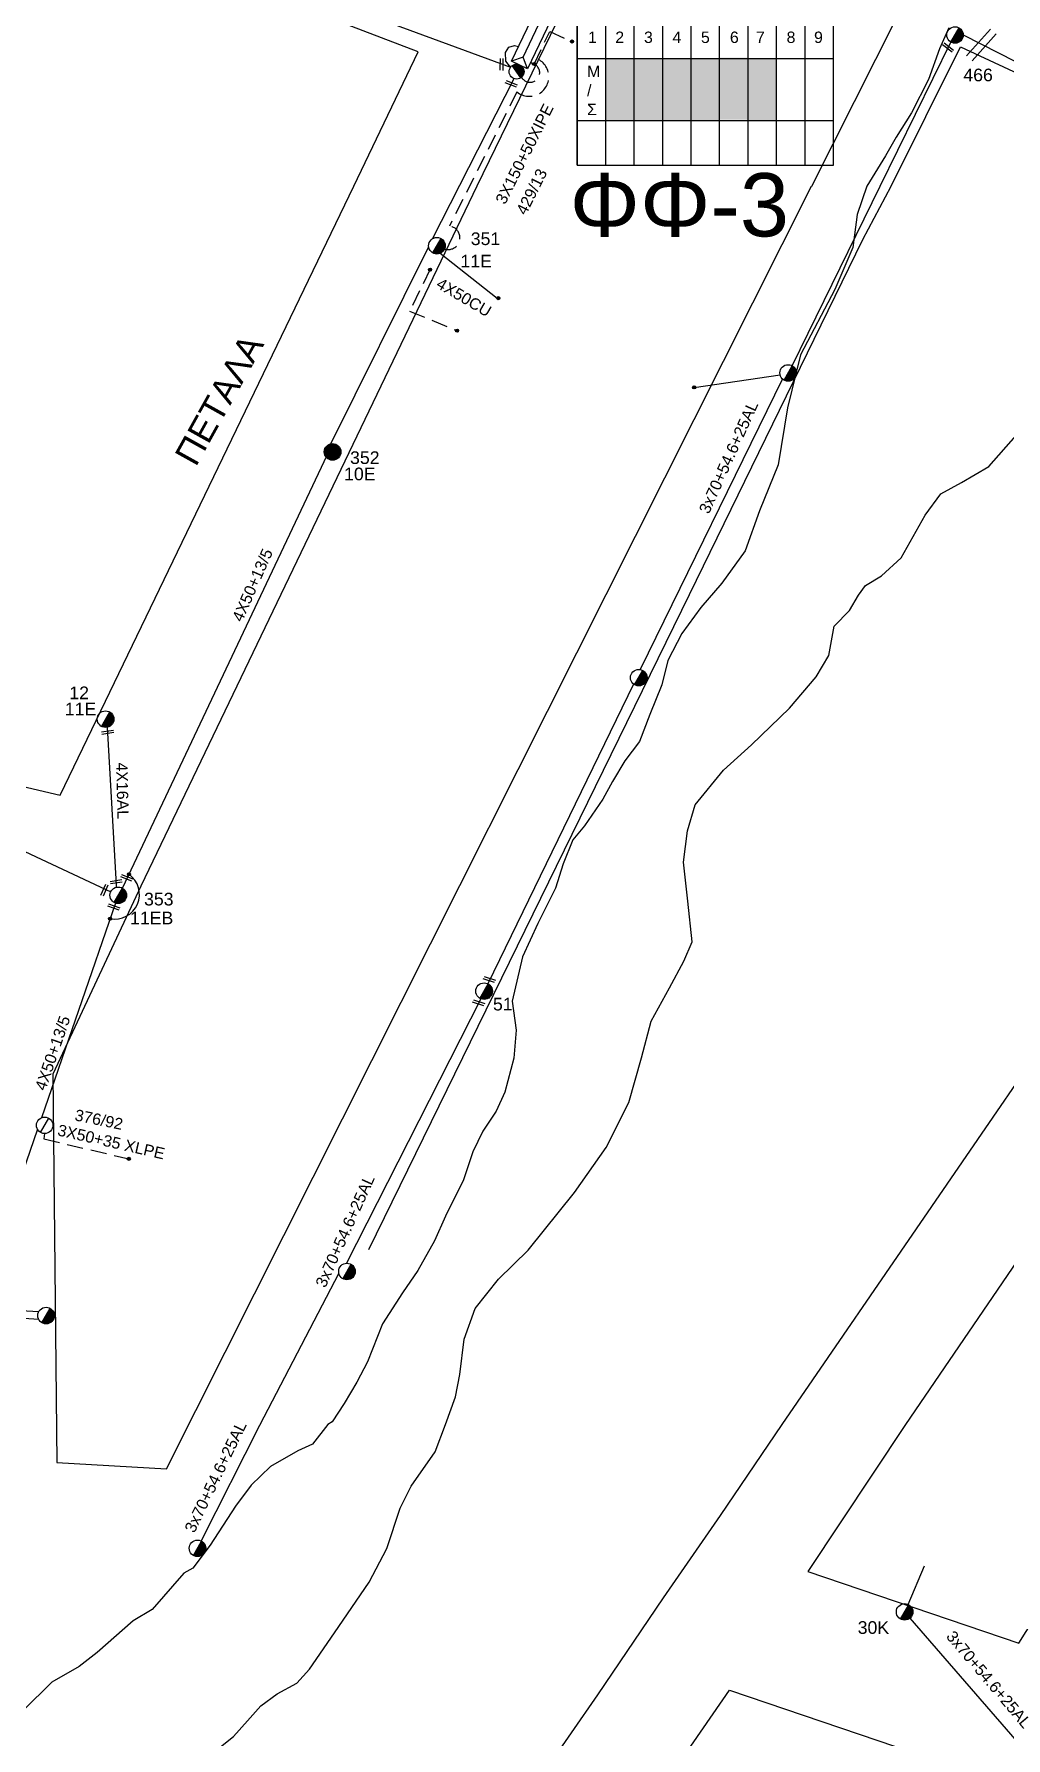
# Model space of a CAD drawing. Header units: millimetres. Extents: x 766 to 1726, y 225 to 629.
# Drawn here: x 989.5 to 1066.3, y 399.6 to 534.2 of the extents above; entities that cross this region are included whole.
import ezdxf
from ezdxf.enums import TextEntityAlignment as Align

# ---------------------------------------------------------------- set-up
doc = ezdxf.new("R2010")
doc.units = ezdxf.units.MM
doc.linetypes.add('DASHED', pattern=[19.05, 12.7, -6.35])
for name, color, linetype in [('Άγνωστα', 7, 'Continuous'), ('Ασφαλειοκιβώτια Χ.Τ 6 αναχωρήσεων', 7, 'Continuous'), ('Ασφαλειοκιβώτια Χ.Τ 9 αναχωρήσεων', 7, 'Continuous'), ('Γέφυρες Εναέριου Δικτύου', 7, 'Continuous'), ('Γυμνά εναέρια ΧΤ (3Φ)   4x16AL', 7, 'Continuous'), ('Γυμνά εναέρια ΧΤ (3Φ)   4x50AL', 7, 'Continuous'), ('Επιγραφές - Σχήματα', 7, 'Continuous'), ('Καλώδια ΧΤ   2x6AL', 7, 'DASHED'), ('Καλώδια ΧΤ   3x150AL+50XLPE', 7, 'DASHED'), ('Καλώδια ΧΤ   3x48+38CU', 7, 'DASHED'), ('Καλώδια ΧΤ   4x50CU', 7, 'DASHED'), ('Καλώδια ΧΤ   4x6AL', 7, 'DASHED'), ('Μηχανική τομή', 7, 'Continuous'), ('Στύλος Ξύλινος', 7, 'Continuous'), ('Στύλος Ξύλινος @ 1', 7, 'Continuous'), ('Στύλος ΦΜ', 7, 'Continuous'), ('Στύλος ΦΜ @ 1', 7, 'Continuous'), ('Συνδέσεις', 7, 'Continuous'), ('Συνεστραμμένα ΧΤ   3x70+54.6+25 AL', 7, 'SYN_LINE'), ('Τομή', 7, 'Continuous'), ('Υποσταθμός εναέριος 2 στύλων', 7, 'Continuous'), ('Υποσταθμός πόλεως', 7, 'Continuous'), ('Υπόβαθρο ΔΕΗ', 7, 'Continuous')]:
    doc.layers.add(name, color=color, linetype=linetype)
doc.styles.get("Standard").update_dxf_attribs({"font": 'arial.ttf'})
doc.linetypes.add('SYN_LINE', pattern='A,0.5,-0.0001,["/\\/\\/\\/",Standard,S=0.1,R=0,X=0,Y=-0.05],-0.25', length=0.7501)

# ---------------------------------------------------------------- blocks, each defined once
blk = doc.blocks.new('ΥΠΑΡΧΩΝ ΤΣΙΜΕΝΤΕΝΙΟΣ ΣΤΥΛΟΣ')
at = {"layer": 'Στύλος ΦΜ'}
blk.add_hatch(color=256, dxfattribs=at).paths.add_polyline_path([(-1.29, -2.28, 0.574793), (2.62, 0, 0.268822), (1.3, 2.27)])
blk.add_line((-1.29, -2.28), (1.3, 2.27), dxfattribs=at)
blk.add_circle((0, 0), 2.62, dxfattribs=at)
at = {"layer": 'Στύλος ΦΜ', "flags": 4}
for tag, p in [('ΑΡΙΘΜΟΣ', (-4.68, 8.05)), ('ΤΥΠΟΣ', (-4.91, 3.03))]:
    blk.add_attdef(tag, p, '', height=4, dxfattribs=at)
blk = doc.blocks.new('ΥΠΟΣΤΑΘΜΟΣ ΕΝΑΕΡΙΟΣ ΕΠΙ 2 ΣΤΥΛΩΝ')
at = {"layer": 'Υποσταθμός εναέριος 2 στύλων', "linetype": 'Continuous'}
for points in [[(-11.97, -2.11, 0.574793), (-8.45, -0.07, 0.268822), (-9.64, 1.98)], [(9.68, -2.15, 0.574793), (13.19, -0.1, 0.268822), (12.01, 1.95)]]:
    blk.add_hatch(color=256, dxfattribs=at).paths.add_polyline_path(points)
for p, q in [((-11.97, -2.11), (-9.64, 1.98)), ((9.68, -2.15), (12.01, 1.95))]:
    blk.add_line(p, q, dxfattribs=at)
for centre in [(-10.81, -0.07), (10.84, -0.1)]:
    blk.add_circle(centre, 2.36, dxfattribs=at)
at = {"layer": 'Υποσταθμός πόλεως', "linetype": 'Continuous', "ltscale": 40}
blk.add_lwpolyline([(-8.57, 2.82), (8.57, 2.82), (8.57, -2.82), (-8.57, -2.82)], close=True, dxfattribs=at)
for points in [[(-5.75, 0), (-8.57, 2.82)], [(-8.57, -2.82), (-5.75, 0)], [(-5.75, 0), (5.75, 0)], [(5.75, 0), (8.57, 2.82)], [(8.57, -2.82), (5.75, 0)]]:
    blk.add_lwpolyline(points, dxfattribs=at)
at = {"layer": 'Υποσταθμός εναέριος 2 στύλων', "ltscale": 40, "flags": 1}
for tag, p in [('ΜΕΤΑΣΧΗΜΑΤΙΣΜΟΣ', (14.09, 2.51)), ('ΙΣΧΥΣ', (14.07, -0.28)), ('ΑΡΙΘΜΟΣ', (14.19, -3))]:
    blk.add_attdef(tag, p, '', height=1.8, dxfattribs=at)
blk = doc.blocks.new('_ΣΥΝΔΕΣΗ')
at = {"layer": 'Συνδέσεις', "linetype": 'SYN_LINE', "ltscale": 40}
blk.add_hatch(color=256, dxfattribs=at).paths.add_polyline_path([(0.5, -0.01, 1), (-0.5, -0.01, 1)])
at = {"layer": 'Συνδέσεις'}
blk.add_circle((0, -0.01), 0.5, dxfattribs=at)
blk = doc.blocks.new('ΤΟΜΗ')
at = {"layer": 'Τομή', "ltscale": 40}
for p, q in [((-5.68, 0), (5.68, 0)), ((5.68, -2.33), (-5.68, -2.33))]:
    blk.add_line(p, q, dxfattribs=at)
blk = doc.blocks.new('ΜΗΧΑΝΙΚΗ ΤΟΜΗ')
at = {"layer": 'Μηχανική τομή', "ltscale": 40}
for p, q in [((-1.89, 0.78), (1.89, 0.78)), ((1.89, 0), (-1.89, 0))]:
    blk.add_line(p, q, dxfattribs=at)
blk = doc.blocks.new('ΥΠΑΡΧΩΝ ΞΥΛΙΝΟΣ ΣΤΥΛΟΣ')
at = {"layer": 'Στύλος Ξύλινος'}
h = blk.add_hatch(color=256, dxfattribs=at)
h.paths.add_polyline_path([(-2.62, 0, 0.270008), (-1.29, -2.28), (1.3, 2.27, 0.576266)])
h.paths.add_polyline_path([(-1.29, -2.28, 0.574793), (2.62, 0, 0.268822), (1.3, 2.27)])
blk.add_line((-1.29, -2.28), (1.3, 2.27), dxfattribs=at)
blk.add_circle((0, 0), 2.62, dxfattribs=at)
at = {"layer": 'Στύλος Ξύλινος', "flags": 4}
for tag, p in [('ΑΡΙΘΜΟΣ', (-4.91, 8.6)), ('ΤΥΠΟΣ', (-4.85, 3.39))]:
    blk.add_attdef(tag, p, '', height=4, dxfattribs=at)
blk = doc.blocks.new('ΠΡΟΒΛΕΠΟΜΕΝΟΣ ΤΣΙΜΕΝΤΕΝΙΟΣ ΣΤΥΛΟΣ')
at = {"layer": 'Στύλος ΦΜ', "color": 7}
blk.add_line((-1.29, -2.28), (1.3, 2.27), dxfattribs=at)
blk.add_circle((0, 0), 2.62, dxfattribs=at)
at = {"layer": 'Στύλος ΦΜ', "flags": 4}
for tag, p in [('ΑΡΙΘΜΟΣ', (-3.98, 8.33)), ('ΤΥΠΟΣ', (-4.12, 3.18))]:
    blk.add_attdef(tag, p, '', height=4, dxfattribs=at)
blk = doc.blocks.new('ΑΣΦΑΛΕΙΟΚΙΒΩΤΙΟ ΥΠΟΣΤΑΘΜΟΥ 9A ΑΝΑΧΩΡΗΣΕΩΝ')
at = {"layer": 'Ασφαλειοκιβώτια Χ.Τ 9 αναχωρήσεων', "ltscale": 40}
for p, q in [((0, 0), (0, 11.95)), ((2.25, 0), (2.25, 11.95)), ((4.5, 0), (4.5, 11.95)), ((6.75, 0), (6.75, 11.95)), ((9, 0), (9, 11.95)), ((11.25, 0), (11.25, 11.95)), ((13.5, 0), (13.5, 11.95)), ((15.75, 0), (15.75, 11.95)), ((18, 0), (18, 11.95)), ((0, 8.43), (20.25, 8.43)), ((0, 3.52), (20.25, 3.52))]:
    blk.add_line(p, q, dxfattribs=at)
at = {"layer": 'Ασφαλειοκιβώτια Χ.Τ 9 αναχωρήσεων'}
blk.add_lwpolyline([(20.25, 0), (20.25, 11.95), (0, 11.95), (0, 0)], close=True, dxfattribs=at)
for s, p in [('1', (0.85, 9.66)), ('2', (3, 9.66)), ('3', (5.27, 9.66)), ('4', (7.52, 9.66)), ('5', (9.77, 9.66)), ('6', (12.06, 9.66)), ('7', (14.12, 9.66)), ('8', (16.54, 9.66)), ('9', (18.71, 9.66))]:
    blk.add_text(s, height=0.9, dxfattribs=at).set_placement(p)
at = {"layer": 'Ασφαλειοκιβώτια Χ.Τ 9 αναχωρήσεων', "ltscale": 40}
for tag, height, p in [('ΟΝΟΜΑ', 1.25, (9.4, 14.06)), ('ΚΕΙΜΕΝΟ 1', 0.5, (1.19, 1.43)), ('ΚΕΙΜΕΝΟ 2', 0.5, (3.37, 1.43)), ('ΚΕΙΜΕΝΟ 3', 0.5, (5.67, 1.43)), ('ΚΕΙΜΕΝΟ 4', 0.5, (7.91, 1.43)), ('ΚΕΙΜΕΝΟ 5', 0.5, (10.12, 1.43)), ('ΚΕΙΜΕΝΟ 6', 0.5, (12.35, 1.43)), ('ΚΕΙΜΕΝΟ 7', 0.5, (14.62, 1.43)), ('ΚΕΙΜΕΝΟ 8', 0.5, (16.8, 1.43)), ('ΚΕΙΜΕΝΟ 9', 0.5, (19.09, 1.43)), ('ΣΧ', 0.5, (9.15, -0.43))]:
    blk.add_attdef(tag, text='', height=height, dxfattribs=at).set_placement(p, align=Align.MIDDLE_CENTER)

msp = doc.modelspace()

# ---------------------------------------------------------------- hatches: boundary and pattern name
at = {"layer": 'Ασφαλειοκιβώτια Χ.Τ 9 αναχωρήσεων'}
for color, points in [(6, [(1036.943, 532.324), (1034.693, 532.324), (1034.693, 527.411), (1036.943, 527.411)]), (30, [(1039.185, 532.32), (1036.935, 532.32), (1036.935, 527.406), (1039.185, 527.406)]), (85, [(1041.433, 532.305), (1039.183, 532.305), (1039.183, 527.392), (1041.433, 527.392)]), (5, [(1043.681, 532.32), (1041.431, 532.32), (1041.431, 527.406), (1043.681, 527.406)]), (27, [(1045.921, 532.388), (1043.671, 532.388), (1043.671, 527.474), (1045.921, 527.474)]), (2, [(1048.193, 532.328), (1045.943, 532.328), (1045.943, 527.415), (1048.193, 527.415)])]:
    msp.add_hatch(color=color, dxfattribs=at).paths.add_polyline_path(points)

# ---------------------------------------------------------------- linework, layer by layer
at = {"layer": 'Άγνωστα', "color": 7, "linetype": 'DASHED', "ltscale": 0.1}
msp.add_lwpolyline([(1020.801, 515.648), (1019.176, 512.336), (1022.925, 510.801)], dxfattribs=at)
at = {"layer": 'Άγνωστα', "color": 5, "linetype": 'SYN_LINE', "ltscale": 5}
msp.add_lwpolyline([(1041.663, 506.311), (1048.458, 507.302)], dxfattribs=at)
at = {"layer": 'Άγνωστα', "color": 85, "ltscale": 2}
msp.add_lwpolyline([(970.939, 477.977), (995.556, 466.439)], dxfattribs=at)
at = {"layer": 'Άγνωστα', "color": 85, "linetype": 'DASHED', "ltscale": 0.1}
msp.add_lwpolyline([(990.33, 447.322), (990.265, 446.907), (996.98, 445.33)], dxfattribs=at)
at = {"layer": 'Γέφυρες Εναέριου Δικτύου', "ltscale": 2}
msp.add_lwpolyline([(995.494, 464.314, 0.8117913), (996.99, 467.821, -6.3067199)], format="xyb", dxfattribs=at)
at = {"layer": 'Γυμνά εναέρια ΧΤ (3Φ)   4x16AL', "color": 85, "ltscale": 2}
msp.add_lwpolyline([(996.002, 466.799), (996.012, 466.975), (995.285, 479.448)], dxfattribs=at)
at = {"layer": 'Γυμνά εναέρια ΧΤ (3Φ)   4x50AL', "color": 30}
msp.add_lwpolyline([(1001.692, 541.006), (1027.16, 531.636), (1026.776, 532.095), (1026.751, 532.792), (1027.006, 533.219), (1027.465, 533.327), (1027.779, 533.261)], dxfattribs=at)
at = {"layer": 'Γυμνά εναέρια ΧΤ (3Φ)   4x50AL', "color": 85, "linetype": 'DASHED', "ltscale": 0.1}
msp.add_lwpolyline([(1030.244, 534.447), (1032.003, 533.657)], dxfattribs=at)
at = {"layer": 'Γυμνά εναέρια ΧΤ (3Φ)   4x50AL', "color": 30, "ltscale": 2}
msp.add_lwpolyline([(1062.936, 534.169), (1085.059, 522.909)], dxfattribs=at)
at = {"layer": 'Γυμνά εναέρια ΧΤ (3Φ)   4x50AL', "color": 85, "ltscale": 2}
for points in [[(1020.983, 518.06), (1027.426, 530.721)], [(1012.929, 501.794), (1020.683, 517.456)], [(996.474, 466.729), (1012.651, 500.963)], [(995.92, 465.548), (990.072, 448.578)], [(989.756, 447.661), (984.971, 433.774)]]:
    msp.add_lwpolyline(points, dxfattribs=at)
at = {"layer": 'Καλώδια ΧΤ   2x6AL', "color": 85, "linetype": 'SYN_LINE', "ltscale": 10}
msp.add_lwpolyline([(985.071, 433.53), (989.865, 433.249)], dxfattribs=at)
at = {"layer": 'Καλώδια ΧΤ   3x150AL+50XLPE', "color": 85, "ltscale": 0.1}
msp.add_lwpolyline([(1029.014, 531.873), (1030.244, 534.447)], dxfattribs=at)
at = {"layer": 'Καλώδια ΧΤ   3x150AL+50XLPE', "color": 2, "ltscale": 0.1}
msp.add_lwpolyline([(1028.916, 532.394, -1.2806946), (1027.659, 529.664), (1022.318, 519.06, -1.2885474), (1021.701, 517.372)], format="xyb", dxfattribs=at)
at = {"layer": 'Καλώδια ΧΤ   3x150AL+50XLPE', "color": 85, "ltscale": 0.1}
msp.add_arc((1028.697, 531.185), 0.758, 205.44834, 90.51442, dxfattribs=at)
at = {"layer": 'Καλώδια ΧΤ   4x50CU', "color": 2, "linetype": 'SYN_LINE', "ltscale": 5}
msp.add_line((1021.596, 516.928), (1026.083, 513.357), dxfattribs=at)
at = {"layer": 'Καλώδια ΧΤ   4x6AL', "color": 85, "linetype": 'SYN_LINE', "ltscale": 10}
msp.add_lwpolyline([(984.929, 432.989), (989.855, 432.648)], dxfattribs=at)
at = {"layer": 'Συνεστραμμένα ΧΤ   3x70+54.6+25 AL', "color": 5, "ltscale": 10}
for points in [[(1049.42, 508.019), (1056.354, 522.211), (1061.958, 533.6)], [(1048.644, 506.977), (1037.398, 484.01)], [(1036.876, 482.854), (1025.346, 459.174)], [(1024.813, 457.979), (1014.147, 437.032)]]:
    msp.add_lwpolyline(points, dxfattribs=at)
at = {"layer": 'Συνεστραμμένα ΧΤ   3x70+54.6+25 AL', "color": 173, "ltscale": 10}
for points in [[(1013.58, 436.3), (1007.311, 424.247), (1002.702, 415.122)], [(1070.341, 395.647), (1058.729, 409.02)]]:
    msp.add_lwpolyline(points, dxfattribs=at)
at = {"layer": 'Συνεστραμμένα ΧΤ   3x70+54.6+25 AL', "color": 173, "ltscale": 3}
msp.add_lwpolyline([(1058.583, 410.104), (1059.866, 413.154)], dxfattribs=at)
at = {"layer": 'Υπόβαθρο ΔΕΗ'}
for points in [[(978.966, 522.211), (972.226, 492.281), (970.685, 478.974), (991.552, 474.066), (1014.774, 522.211), (1019.856, 532.849), (1003.358, 539.172), (984.81, 546.225), (978.986, 522.211)], [(1050.959, 522.211), (1057.712, 535.597), (1045.677, 541.223), (1036.012, 545.893), (1032.674, 539.095), (1024.491, 522.211), (997.943, 466.886), (990.963, 452.033), (991.279, 421.32), (999.969, 420.833), (1050.926, 522.211)], [(1015.96, 438.151), (1041.283, 489.931), (1055.007, 517.991), (1057.229, 522.211), (1062.717, 533.238), (1070.293, 529.695)], [(1085.68, 521.809), (1107.748, 510.499), (1048.597, 424.322), (1043.719, 417.142), (1039.202, 410.622), (1034.015, 402.946), (1027.769, 393.957), (1020.439, 383.191), (1013.134, 372.545), (1003.931, 359.163), (998.885, 351.464)], [(1058.364, 424.322), (1050.64, 412.696), (1067.321, 407.051), (1070.804, 412.578), (1074.482, 418.168), (1078.419, 424.322), (1112.822, 476.578), (1098.19, 482.728), (1058.364, 424.322)]]:
    msp.add_lwpolyline(points, dxfattribs=at)
at = {"layer": 'Υπόβαθρο ΔΕΗ', "linetype": 'Continuous', "ltscale": 2}
for points in [[(1061.786, 534.747), (1061.065, 533.075), (1060.175, 530.65), (1058.837, 528.028), (1057.633, 526.096), (1056.777, 524.61), (1055.321, 522.211), (1054.536, 519.973), (1054.207, 517.366), (1052.77, 514.046), (1050.076, 508.875), (1049.039, 504.708), (1048.299, 500.177), (1046.829, 496.562), (1045.698, 493.399), (1043.851, 490.838), (1042.192, 488.918), (1040.699, 486.861), (1039.584, 484.726), (1039.119, 482.795), (1038.153, 480.456), (1037.332, 478.325), (1036.18, 476.784), (1035.214, 475.169), (1034.452, 473.758), (1033, 471.665), (1032.071, 470.552), (1031.309, 468.639), (1030.696, 466.727), (1029.298, 463.93), (1028.09, 461.294), (1027.29, 457.792), (1027.606, 455.509), (1027.401, 453.281), (1026.711, 450.588), (1026.005, 449.103), (1024.965, 447.506), (1024.166, 445.891), (1023.422, 443.663), (1022.006, 440.789), (1021.151, 438.84), (1019.832, 436.501), (1018.602, 434.725), (1017.023, 432.275), (1015.833, 429.286), (1015.011, 427.677), (1014.008, 425.988), (1013.06, 424.54), (1012.707, 424.322), (1011.491, 422.784), (1010.348, 422.236), (1008.191, 420.997), (1006.66, 419.535), (1005.402, 417.867), (1003.408, 414.775), (1002.035, 412.961), (1001.331, 412.582), (998.83, 409.691), (997.319, 408.809), (994.489, 406.296), (993.061, 405.204), (990.887, 403.951), (988.642, 401.722)], [(1002.803, 397.716), (1005.249, 399.658), (1006.374, 400.899), (1007.403, 402.087), (1008.706, 403.046), (1010.268, 403.876), (1011.274, 404.995), (1013.242, 407.857), (1015.989, 411.865), (1017.384, 414.515), (1018.438, 417.723), (1019.306, 419.459), (1021.185, 422.167), (1022.017, 424.322), (1022.801, 426.518), (1023.14, 428.287), (1023.488, 431.066), (1024.344, 433.497), (1026.189, 435.822), (1028.548, 438.114), (1032.212, 442.657), (1034.7, 446.237), (1036.498, 449.787), (1037.514, 453.315), (1038.263, 456.2), (1039.707, 458.846), (1040.856, 460.951), (1041.503, 462.474), (1041.156, 465.707), (1040.824, 468.789), (1040.824, 468.789), (1041.13, 471.257), (1041.745, 473.314), (1043.992, 476.04), (1046.185, 478.044), (1049.189, 480.952), (1051.302, 483.437), (1052.318, 485.121), (1052.318, 485.121), (1052.72, 487.445), (1053.95, 488.674), (1054.665, 489.897), (1055.214, 490.662), (1055.214, 490.662), (1056.461, 491.41), (1056.461, 491.41), (1058.024, 492.839), (1059.909, 496.223), (1061.157, 497.901), (1062.803, 498.798), (1062.803, 498.798), (1064.949, 500.061), (1067.102, 502.513)]]:
    msp.add_lwpolyline(points, dxfattribs=at)
at = {"layer": 'Υπόβαθρο ΔΕΗ'}
msp.add_lwpolyline([(1009.467, 322.579), (993.509, 328.95), (993.554, 329.223), (1007.032, 348.89), (1014.979, 360.5), (1023.909, 373.557), (1032.94, 386.646), (1044.468, 403.313), (1060.519, 397.865), (1060.566, 397.608), (1051.626, 384.45), (1039.936, 367.193), (1021.959, 340.902), (1009.467, 322.579)], close=True, dxfattribs=at)

# ---------------------------------------------------------------- block references
at = {"layer": 'Ασφαλειοκιβώτια Χ.Τ 9 αναχωρήσεων'}
msp.add_blockref('ΑΣΦΑΛΕΙΟΚΙΒΩΤΙΟ ΥΠΟΣΤΑΘΜΟΥ 9A ΑΝΑΧΩΡΗΣΕΩΝ', (1032.429, 523.879), dxfattribs=at)
at = {"layer": 'Μηχανική τομή'}
for p, xscale, yscale, zscale, rotation in [((1061.788, 533.253), 0.249999999999806, 0.249999999999806, 0.249999999999806, 143.0811714680094), ((1026.546, 531.847), 0.2500000000000042, 0.2500000000000042, 0.2500000000000042, 89.0940740145757), ((1027.247, 530.397), 0.249999999999986, 0.249999999999986, 0.249999999999986, 157.5733382784553), ((995.298, 479.15), 0.2499999999999896, 0.2499999999999896, 0.2499999999999896, 188.8023626664585), ((995.965, 467.326), 0.2499999999999896, 0.2499999999999896, 0.2499999999999896, 188.8023626664585), ((996.853, 467.632), 0.250000000000009, 0.250000000000009, 0.250000000000009, 160.0676464094263), ((994.967, 466.614), 0.250000000000017, 0.250000000000017, 0.250000000000017, 246.815010486939), ((995.829, 465.333), 0.250000000000009, 0.250000000000009, 0.250000000000009, 160.0676464094263), ((1025.507, 459.605), 0.2500000000000088, 0.2500000000000088, 0.2500000000000088, 161.8128511471057), ((1024.66, 457.753), 0.2500000000000088, 0.2500000000000088, 0.2500000000000088, 161.8128511471057)]:
    msp.add_blockref('ΜΗΧΑΝΙΚΗ ΤΟΜΗ', p, dxfattribs=dict(at, xscale=xscale, yscale=yscale, zscale=zscale, rotation=rotation))
at = {"layer": 'Στύλος Ξύλινος @ 1', "ltscale": 40}
ref = msp.add_blockref('ΥΠΑΡΧΩΝ ΞΥΛΙΝΟΣ ΣΤΥΛΟΣ', (1013.088, 501.213), dxfattribs=dict(at, xscale=0.25, yscale=0.25, zscale=0.25))
ref.add_attrib('ΤΥΠΟΣ', '352', (1014.468, 500.256), dxfattribs={"layer": 'Στύλος Ξύλινος', "height": 1, "flags": 4})
ref.add_attrib('ΑΡΙΘΜΟΣ', '10E', (1013.997, 498.97), dxfattribs={"layer": 'Στύλος Ξύλινος', "height": 1, "flags": 4})
at = {"layer": 'Στύλος ΦΜ @ 1', "ltscale": 40}
ref = msp.add_blockref('ΥΠΑΡΧΩΝ ΤΣΙΜΕΝΤΕΝΙΟΣ ΣΤΥΛΟΣ', (1062.281, 534.169), dxfattribs=dict(at, xscale=0.25, yscale=0.25, zscale=0.25))
ref.add_attrib('ΤΥΠΟΣ', '466', (1062.939, 530.508), dxfattribs={"layer": 'Στύλος ΦΜ', "height": 1, "flags": 4})
ref = msp.add_blockref('ΥΠΑΡΧΩΝ ΤΣΙΜΕΝΤΕΝΙΟΣ ΣΤΥΛΟΣ', (1021.335, 517.509), dxfattribs=dict(at, xscale=0.25, yscale=0.25, zscale=0.25))
ref.add_attrib('ΤΥΠΟΣ', '11E', (1023.191, 515.791), dxfattribs={"layer": 'Στύλος ΦΜ', "height": 1, "flags": 4})
ref.add_attrib('ΑΡΙΘΜΟΣ', '351', (1024.008, 517.561), dxfattribs={"layer": 'Στύλος ΦΜ', "height": 1, "flags": 4})
at = {"layer": 'Στύλος ΦΜ @ 1', "ltscale": 40, "xscale": 0.25, "yscale": 0.25, "zscale": 0.25}
for name, p in [('ΥΠΑΡΧΩΝ ΤΣΙΜΕΝΤΕΝΙΟΣ ΣΤΥΛΟΣ', (1049.095, 507.452)), ('ΥΠΑΡΧΩΝ ΤΣΙΜΕΝΤΕΝΙΟΣ ΣΤΥΛΟΣ', (1037.284, 483.365)), ('ΠΡΟΒΛΕΠΟΜΕΝΟΣ ΤΣΙΜΕΝΤΕΝΙΟΣ ΣΤΥΛΟΣ', (990.33, 447.977)), ('ΥΠΑΡΧΩΝ ΤΣΙΜΕΝΤΕΝΙΟΣ ΣΤΥΛΟΣ', (1014.223, 436.422)), ('ΥΠΑΡΧΩΝ ΤΣΙΜΕΝΤΕΝΙΟΣ ΣΤΥΛΟΣ', (990.441, 432.939)), ('ΥΠΑΡΧΩΝ ΤΣΙΜΕΝΤΕΝΙΟΣ ΣΤΥΛΟΣ', (1002.406, 414.539))]:
    msp.add_blockref(name, p, dxfattribs=at)
at = {"layer": 'Στύλος ΦΜ @ 1', "ltscale": 40}
ref = msp.add_blockref('ΥΠΑΡΧΩΝ ΤΣΙΜΕΝΤΕΝΙΟΣ ΣΤΥΛΟΣ', (995.143, 480.087), dxfattribs=dict(at, xscale=0.25, yscale=0.25, zscale=0.25))
ref.add_attrib('ΤΥΠΟΣ', '11E', (991.923, 480.386), dxfattribs={"layer": 'Στύλος ΦΜ', "height": 1, "flags": 4})
ref.add_attrib('ΑΡΙΘΜΟΣ', '12', (992.279, 481.665), dxfattribs={"layer": 'Στύλος ΦΜ', "height": 1, "flags": 4})
ref = msp.add_blockref('ΥΠΑΡΧΩΝ ΤΣΙΜΕΝΤΕΝΙΟΣ ΣΤΥΛΟΣ', (996.148, 466.161), dxfattribs=dict(at, xscale=0.25, yscale=0.25, zscale=0.25))
ref.add_attrib('ΤΥΠΟΣ', '11EB', (997.078, 463.866), dxfattribs={"layer": 'Στύλος ΦΜ', "height": 1, "flags": 4})
ref.add_attrib('ΑΡΙΘΜΟΣ', '353', (998.186, 465.359), dxfattribs={"layer": 'Στύλος ΦΜ', "height": 1, "flags": 4})
ref = msp.add_blockref('ΥΠΑΡΧΩΝ ΤΣΙΜΕΝΤΕΝΙΟΣ ΣΤΥΛΟΣ', (1025.059, 458.585), dxfattribs=dict(at, xscale=0.25, yscale=0.25, zscale=0.25))
ref.add_attrib('ΤΥΠΟΣ', '51', (1025.763, 457.058), dxfattribs={"layer": 'Στύλος ΦΜ', "height": 1, "flags": 4})
ref = msp.add_blockref('ΥΠΑΡΧΩΝ ΤΣΙΜΕΝΤΕΝΙΟΣ ΣΤΥΛΟΣ', (1058.299, 409.514), dxfattribs=dict(at, xscale=0.25, yscale=0.25, zscale=0.25))
ref.add_attrib('ΤΥΠΟΣ', '30K', (1054.589, 407.777), dxfattribs={"layer": 'Στύλος ΦΜ', "height": 1, "flags": 4})
at = {"layer": 'Συνδέσεις', "xscale": 0.25, "yscale": 0.25, "zscale": 0.25}
for p in [(1032.003, 533.657), (1029.014, 531.873), (1020.789, 515.623), (1026.184, 513.364), (1022.926, 510.804), (1041.663, 506.314), (996.991, 467.824), (995.495, 464.317), (996.981, 445.333)]:
    msp.add_blockref('_ΣΥΝΔΕΣΗ', p, dxfattribs=at)
at = {"layer": 'Τομή', "xscale": 0.2500000000001316, "yscale": 0.2500000000001316, "zscale": 0.2500000000001316, "rotation": 227.9775062360444}
msp.add_blockref('ΤΟΜΗ', (1064.575, 533.193), dxfattribs=at)
at = {"layer": 'Υποσταθμός εναέριος 2 στύλων', "xscale": 0.2500000000000774, "yscale": 0.2500000000000774, "zscale": 0.2500000000000774, "rotation": 64.39579716971919}
msp.add_blockref('ΥΠΟΣΤΑΘΜΟΣ ΕΝΑΕΡΙΟΣ ΕΠΙ 2 ΣΤΥΛΩΝ', (1028.779, 533.719), dxfattribs=at)

# ---------------------------------------------------------------- texts
at = {"layer": 'Άγνωστα', "color": 7, "insert": (991.486, 448.07), "char_height": 0.9, "width": 84.18588, "attachment_point": 1, "rotation": 347.17831}
msp.add_mtext('3X50+35 XLPE', dxfattribs=at)
at = {"layer": 'Ασφαλειοκιβώτια Χ.Τ 6 αναχωρήσεων', "insert": (1033.198, 531.736), "char_height": 0.9, "width": 2.17983, "attachment_point": 1}
msp.add_mtext('M\\P/\\PΣ', dxfattribs=at)
at = {"layer": 'Γυμνά εναέρια ΧΤ (3Φ)   4x16AL', "color": 7, "insert": (996.873, 476.675), "char_height": 0.9, "width": 84.18588, "attachment_point": 1, "rotation": 271.47026}
msp.add_mtext('4X16AL', dxfattribs=at)
at = {"layer": 'Γυμνά εναέρια ΧΤ (3Φ)   4x50AL', "color": 7, "char_height": 0.9, "width": 84.18588, "attachment_point": 1}
for s, insert, rotation in [('4X50CU', (1021.657, 515.029), 329.39404), ('4X50+13/5', (1005.107, 488.067), 66.26264), ('4X50+13/5', (989.533, 450.947), 71.01026)]:
    msp.add_mtext(s, dxfattribs=dict(at, insert=insert, rotation=rotation))
at = {"layer": 'Επιγραφές - Σχήματα', "insert": (1031.808, 523.246), "char_height": 5, "width": 13.74049, "attachment_point": 1}
msp.add_mtext('ΦΦ-3', dxfattribs=at)
at = {"layer": 'Επιγραφές - Σχήματα', "attachment_point": 1}
for s, insert, char_height, width, rotation in [('ΠΕΤΑΛΑ', (1000.53, 500.939), 2, 6.24838, 60.92475), ('376/92', (992.827, 449.258), 0.9, 8.55915, 348.47602)]:
    msp.add_mtext(s, dxfattribs=dict(at, insert=insert, char_height=char_height, width=width, rotation=rotation))
at = {"layer": 'Καλώδια ΧΤ   3x48+38CU', "color": 7, "char_height": 0.9, "width": 84.18588, "attachment_point": 1, "rotation": 63.39059}
for s, insert in [('3X150+50XIPE', (1025.914, 521.112)), ('429/13', (1027.553, 520.267))]:
    msp.add_mtext(s, dxfattribs=dict(at, insert=insert))
at = {"layer": 'Συνεστραμμένα ΧΤ   3x70+54.6+25 AL', "color": 7, "char_height": 0.9, "width": 84.18588, "attachment_point": 1}
for insert, rotation in [((1042.001, 496.613), 65.75322), ((1011.692, 435.444), 65.75322), ((1001.346, 416.081), 64.18391), ((1062.213, 408.123), 310.20302)]:
    msp.add_mtext('3x70+54.6+25AL', dxfattribs=dict(at, insert=insert, rotation=rotation))

doc.saveas('drawing.dxf')
